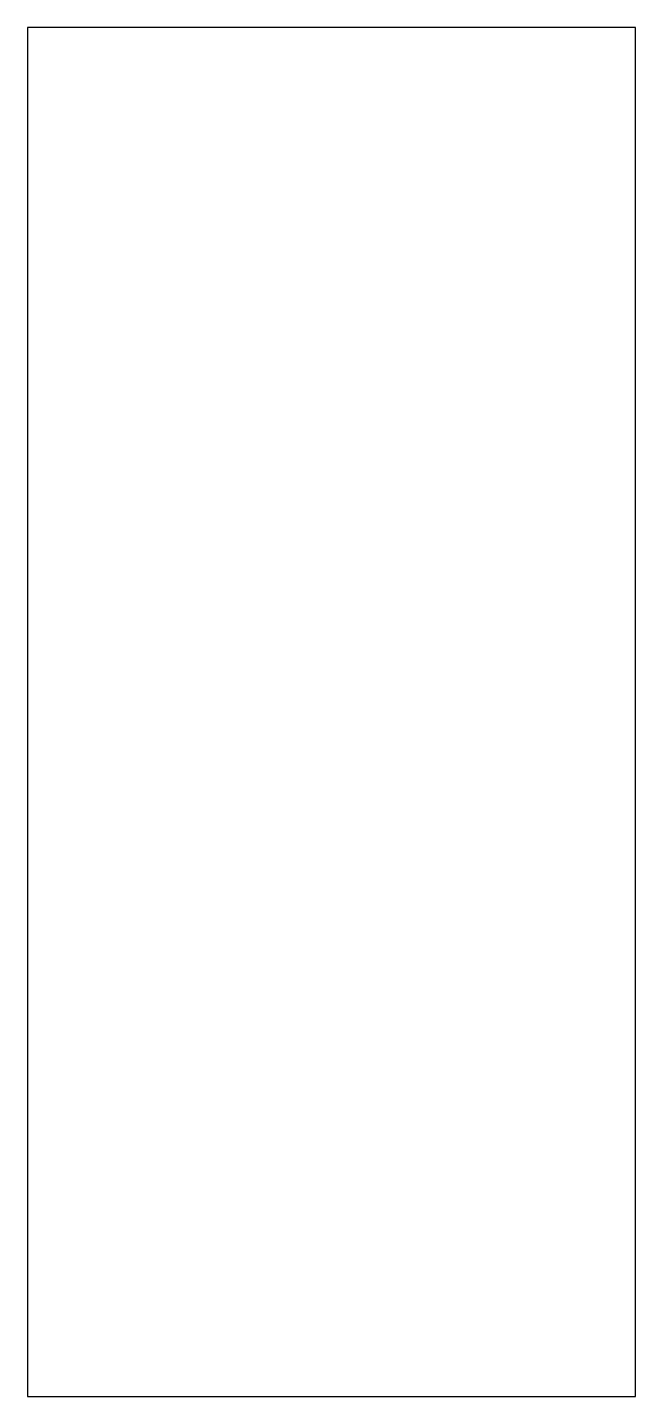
# Model space of a CAD drawing. Extents: x 0 to 40, y 0 to 90.
import ezdxf

# ---------------------------------------------------------------- set-up
doc = ezdxf.new("R2010")
doc.units = 0
doc.layers.add('Phu_kien_Ban_le', color=1, linetype='CONTINUOUS')

msp = doc.modelspace()

# ---------------------------------------------------------------- linework, layer by layer
at = {"layer": 'Phu_kien_Ban_le'}
for p, q in [((40, 90), (0, 90)), ((0, 90), (0, 0)), ((40, 0), (40, 90)), ((0, 0), (40, 0))]:
    msp.add_line(p, q, dxfattribs=at)

doc.saveas('drawing.dxf')
